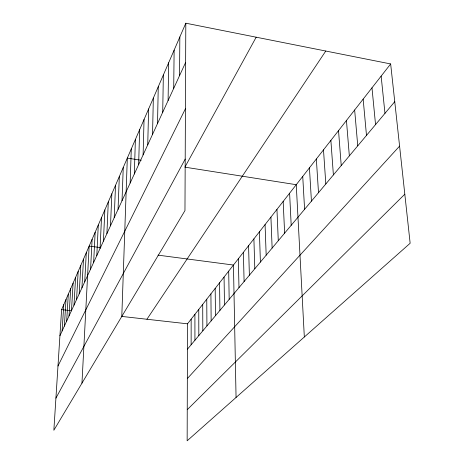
<?xml version="1.0" encoding="UTF-8"?>
<svg xmlns="http://www.w3.org/2000/svg" width="464" height="464" viewBox="0 0 464 464"><rect width="100%" height="100%" fill="white"/><g stroke="black" fill="none" stroke-linecap="round" stroke-linejoin="round"><path stroke-width="0.7" d="M191.127 344.781L191.162 319.139M390.653 63.939L187.502 323.82L187.149 440.8L410.147 243.264L390.653 63.939L185.809 23.2L61.602 309.633L53.853 430.256L184.968 210.592L185.809 23.2M179.545 75.655L179.846 36.94M173.71 88.351L174.128 50.135M168.101 100.537L168.629 62.814M162.719 112.253L163.34 75.017M157.534 123.523L158.247 86.756M152.546 134.369L153.34 98.072M147.738 144.814L148.613 108.976M143.109 154.889L144.049 119.492M138.643 164.604L139.647 129.647M134.328 173.977L135.395 139.449M130.164 183.036L131.289 148.927M121.794 316.431L127.316 158.091L141.195 160.277M122.026 200.732L123.25 167.469M118.047 209.38L119.318 176.529M114.208 217.726L115.524 185.287M110.496 225.8L111.847 193.755M106.906 233.607L108.292 201.956M103.431 241.164L104.852 209.896M100.067 248.484L101.517 217.587M96.802 255.571L98.281 225.046M90.579 269.108L92.104 239.291M93.647 262.444L95.149 232.273M81.96 383.165L89.152 246.094L100.827 247.631M84.721 281.845L86.287 252.706M79.193 293.863L80.794 265.373M81.919 287.941L83.503 259.132M76.548 299.616L78.161 271.446M71.473 310.654L73.109 283.092M73.973 305.208L75.603 277.35M66.671 321.1L68.324 294.13M69.037 315.943L70.685 288.683M64.363 326.117L66.027 299.431M62.112 331.006L63.783 304.599M59.92 335.768L185.629 62.431M57.977 366.032L185.42 108.779M55.918 398.141L185.2 159.088M256.18 37.195L184.904 167.162L296.252 184.701L304.332 336.997M146.937 319.249L325.769 51.034M187.421 349.206L394.754 101.662M187.334 378.572L399.585 146.114M187.241 409.7L404.817 194.196M61.602 309.633L71.613 310.764M121.377 316.373L187.502 323.82M157.998 255.136L233.45 265.043L236.06 397.468M381.141 76.113L384.969 113.349M371.983 87.829L375.55 124.596M363.155 99.116L366.49 135.413M354.653 109.997L357.756 145.835M346.446 120.489L349.34 155.887M338.529 130.622L341.226 165.578M330.878 140.406L333.39 174.934M323.489 149.86L325.821 183.964M316.344 159.001L318.507 192.699M309.43 167.846L311.437 201.138M302.737 176.413L304.599 209.305M289.606 193.204L291.195 225.313M283.173 201.428L284.629 233.148M276.95 209.397L278.278 240.729M270.918 217.111L272.13 248.066M265.072 224.593L266.174 255.183M259.399 231.843L260.403 262.073M253.901 238.879L254.806 268.755M248.565 245.711L249.377 275.239M243.38 252.341L244.105 281.532M238.345 258.779L238.983 287.645M228.694 271.127L229.181 299.35M224.066 277.049L224.483 304.958M219.565 282.808L219.913 310.416M215.18 288.411L215.47 315.723M210.917 293.869L211.143 320.891M206.758 299.187L206.927 325.919M202.71 304.367L202.826 330.82M198.76 309.413L198.824 335.594M194.915 314.337L194.926 340.245"/></g></svg>
